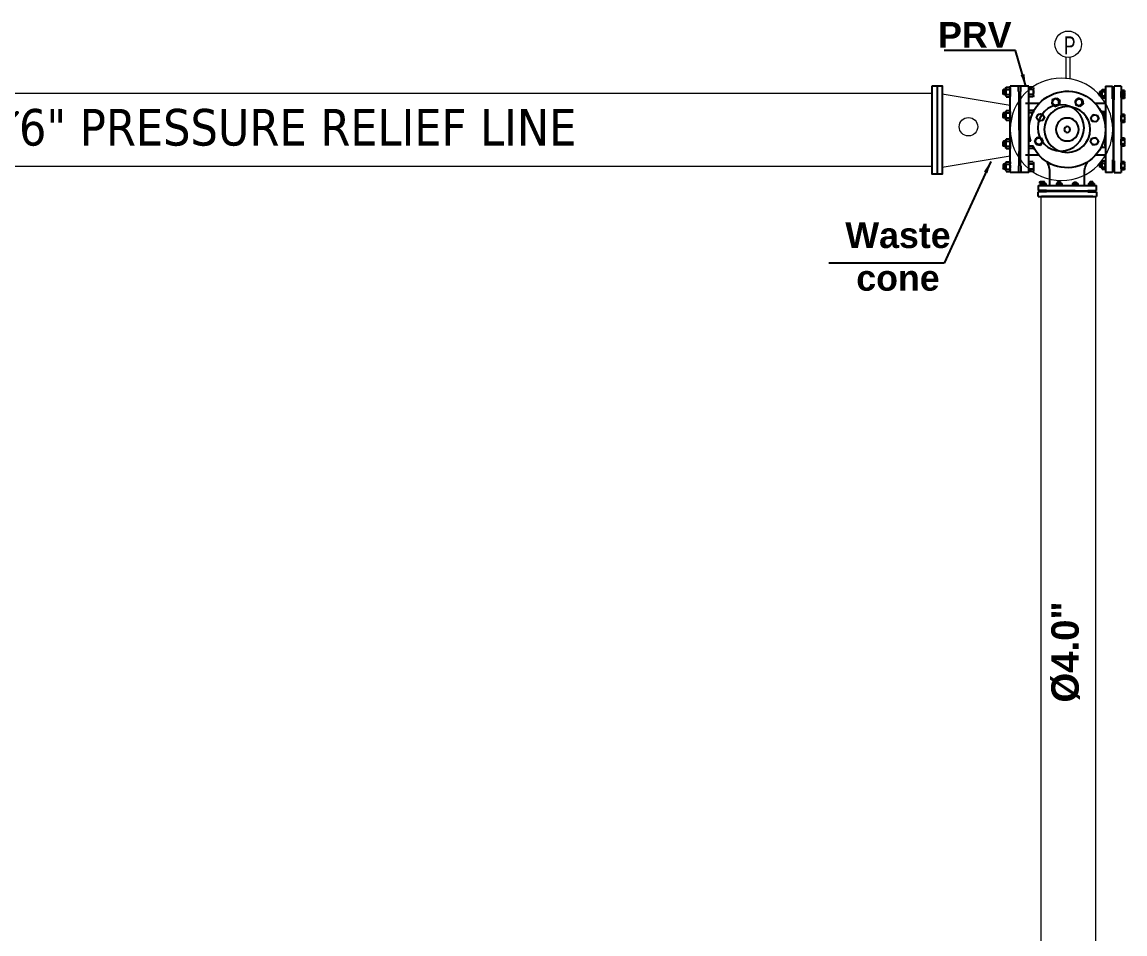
# Model space of a CAD drawing. Header units: inches. Extents: x -98933 to 1585249, y -3352739 to 192771.
# Drawn here: x 58868.8 to 58959.4, y 49863.6 to 49938.4 of the extents above; entities that cross this region are included whole.
import ezdxf
from ezdxf.enums import TextEntityAlignment as Align

# ---------------------------------------------------------------- set-up
doc = ezdxf.new("R2010")
doc.units = ezdxf.units.IN
doc.header["$MEASUREMENT"] = 0
doc.linetypes.add('DASHED', pattern=[0.75, 0.5, -0.25])
doc.layers.get('0').update_dxf_attribs({"lineweight": 0})
for name, color, linetype, lineweight in [('.1', 255, 'Continuous', 18), ('Building', 193, 'Continuous', 0), ('Diamention', 30, 'Continuous', 0), ('DIMINSON', 30, 'Continuous', 5), ('elevetor setion view', 252, 'Continuous', 0), ('HATCH', 252, 'Continuous', 0), ('Hydrant Pipe', 1, 'Continuous', 25), ('Pipe 40 mm', 1, 'Continuous', 25), ('SHEET', 186, 'Continuous', 35), ('wall', 7, 'Continuous', 0)]:
    doc.layers.add(name, color=color, linetype=linetype, lineweight=lineweight)
for name, color, linetype in [('8', 7, 'Continuous'), ('flange', 33, 'Continuous'), ('Layer5', 3, 'Continuous'), ('LAYER6', 7, 'Continuous'), ('pump pipe', 241, 'Continuous'), ('sprinkler head details', 7, 'Continuous'), ('SUPPORT', 145, 'Continuous')]:
    doc.layers.add(name, color=color, linetype=linetype)
doc.styles.get("Standard").update_dxf_attribs({"font": 'arialbd.ttf', "height": 24})
doc.styles.add('style1', font='arial.ttf')
doc.dimstyles.new('STANDARD$7', dxfattribs={"dimscale": 0, "dimtxt": 7, "dimasz": 2, "dimexe": 0.1875, "dimexo": 0.0625, "dimgap": 0.09, "dimtad": 0, "dimtih": 1, "dimtoh": 1, "dimdec": 4, "dimzin": 0, "dimdsep": 46, "dimtxsty": 'Standard', "dimblk": 'DOT', "dimcen": 0.09375, "dimclrt": 256, "dimadec": 0, "dimazin": 0, "dimtfac": 1, "dimtdec": 4, "dimtofl": 0, "dimtmove": 0, "dimatfit": 3, "dimfxl": 1, "dimtolj": 1, "dimtzin": 0, "dimarcsym": 0})

# ---------------------------------------------------------------- blocks, each defined once
blk = doc.blocks.new('_DOT')
at = {"color": 0, "linetype": 'ByBlock'}
blk.add_line((-0.5, 0), (-1, 0), dxfattribs=at)
at = {"color": 0, "linetype": 'ByBlock', "const_width": 0.5}
blk.add_lwpolyline([(-0.25, 0, 1), (0.25, 0, 1)], format="xyb", close=True, dxfattribs=at)
blk = doc.blocks.new('rtg')
at = {"color": 39, "linetype": 'DASHED', "lineweight": 25, "ltscale": 25}
for p, q in [((-2284016.439, 2146882.606, -10433572.318), (-2284016.716, 2146882.392, -10433572.318)), ((-2284016.716, 2146882.392, -10433572.318), (-2284016.669, 2146882.044, -10433572.318)), ((-2284016.115, 2146882.474, -10433572.318), (-2284016.439, 2146882.606, -10433572.318)), ((-2284016.067, 2146882.126, -10433572.318), (-2284016.115, 2146882.474, -10433572.318)), ((-2284016.669, 2146882.044, -10433572.318), (-2284016.344, 2146881.912, -10433572.318)), ((-2284016.344, 2146881.912, -10433572.318), (-2284016.067, 2146882.126, -10433572.318)), ((-2284020.119, 2146880.752, -10433572.318), (-2284019.983, 2146881.075, -10433572.318)), ((-2284019.907, 2146880.473, -10433572.318), (-2284020.119, 2146880.752, -10433572.318)), ((-2284019.983, 2146881.075, -10433572.318), (-2284019.635, 2146881.119, -10433572.318)), ((-2284019.559, 2146880.517, -10433572.318), (-2284019.907, 2146880.473, -10433572.318)), ((-2284019.635, 2146881.119, -10433572.318), (-2284019.423, 2146880.84, -10433572.318)), ((-2284019.423, 2146880.84, -10433572.318), (-2284019.559, 2146880.517, -10433572.318)), ((-2284019.907, 2146879.036, -10433572.318), (-2284020.119, 2146878.757, -10433572.318)), ((-2284020.119, 2146878.757, -10433572.318), (-2284019.983, 2146878.434, -10433572.318)), ((-2284019.983, 2146878.434, -10433572.318), (-2284019.635, 2146878.39, -10433572.318)), ((-2284019.559, 2146878.992, -10433572.318), (-2284019.907, 2146879.036, -10433572.318)), ((-2284019.635, 2146878.39, -10433572.318), (-2284019.423, 2146878.669, -10433572.318)), ((-2284019.423, 2146878.669, -10433572.318), (-2284019.559, 2146878.992, -10433572.318)), ((-2284016.653, 2146877.611, -10433572.318), (-2284016.697, 2146877.263, -10433572.318)), ((-2284016.33, 2146877.747, -10433572.318), (-2284016.653, 2146877.611, -10433572.318)), ((-2284016.051, 2146877.535, -10433572.318), (-2284016.33, 2146877.747, -10433572.318)), ((-2284016.095, 2146877.187, -10433572.318), (-2284016.051, 2146877.535, -10433572.318)), ((-2284018.977, 2146876.73, -10433572.318), (-2284018.977, 2146876.47, -10433572.318)), ((-2284018.358, 2146876.444, -10433572.318), (-2284018.888, 2146876.444, -10433572.318)), ((-2284018.8, 2146876.73, -10433572.318), (-2284018.8, 2146876.47, -10433572.318)), ((-2284018.447, 2146876.581, -10433572.318), (-2284018.447, 2146876.47, -10433572.318)), ((-2284018.27, 2146876.529, -10433572.318), (-2284018.27, 2146876.47, -10433572.318)), ((-2284016.697, 2146877.263, -10433572.318), (-2284016.418, 2146877.051, -10433572.318)), ((-2284016.418, 2146877.051, -10433572.318), (-2284016.095, 2146877.187, -10433572.318)), ((-2284016.381, 2146875.776, -10433572.318), (-2284020.248, 2146875.776, -10433572.318)), ((-2284020.085, 2146875.776, -10433572.318), (-2284014.746, 2146875.776, -10433572.318)), ((-2284020.085, 2146875.776, -10433572.318), (-2284014.746, 2146875.776, -10433572.318)), ((-2284020.085, 2146875.776, -10433572.318), (-2284014.746, 2146875.776, -10433572.318)), ((-2284018.45, 2146875.776, -10433572.318), (-2284014.583, 2146875.776, -10433572.318))]:
    blk.add_line(p, q, dxfattribs=at)
blk.add_ellipse((-2284019.771, 2146880.796, -10433572.318), major_axis=(0.215, -0.215), ratio=1, start_param=3.926991, end_param=10.210176, dxfattribs=at)
at = {"color": 39, "linetype": 'DASHED', "lineweight": 25, "ltscale": 25, "extrusion": (0, 0, -1)}
for centre, major_axis, start_param, end_param in [((-2284019.771, 2146878.713, -10433572.318), (-0.215, -0.215), 3.926991, 10.210176), ((-2284016.374, 2146877.399, -10433572.318), (-0.215, -0.215), 3.926991, 10.210176), ((-2284018.888, 2146876.596, -10433572.318), (0.114, 0.114), 4.916245, 6.079333), ((-2284018.888, 2146876.605, -10433572.318), (0.114, 0.114), 1.774653, 2.93774), ((-2284018.623, 2146877.048, -10433572.318), (0.427, 0.427), 2.059146, 2.653246), ((-2284018.358, 2146876.605, -10433572.318), (0.114, 0.114), 1.774653, 2.93774)]:
    blk.add_ellipse(centre, major_axis=major_axis, ratio=1, start_param=start_param, end_param=end_param, dxfattribs=at)
at = {"layer": '8', "color": 39, "linetype": 'Continuous', "lineweight": 25}
blk.add_line((-2284021.174, 2146876.444, -10433572.318), (-2284013.657, 2146876.444, -10433572.318), dxfattribs=at)
blk.add_line((-2284021.174, 2146876.444, -10433572.318), (-2284013.657, 2146876.444, -10433572.318), dxfattribs=at)
at = {"layer": 'elevetor setion view', "color": 39}
blk.add_circle((-2284017.419, 2146880.273, -5507888.863), 4.468, dxfattribs=at)
at = {"layer": 'elevetor setion view', "color": 39, "lineweight": 25}
blk.add_circle((-2284017.547, 2146880.324, -5507888.863), 2.024, dxfattribs=at)
at = {"layer": 'flange', "color": 39, "lineweight": 25}
for p, q in [((-2284021.002, 2146885.12, -5507888.863), (-2284020.359, 2146885.12, -5507888.863)), ((-2284020.895, 2146885.335, -5507888.863), (-2284020.855, 2146885.374, -5507888.863)), ((-2284020.895, 2146885.12, -5507888.863), (-2284020.895, 2146885.335, -5507888.863)), ((-2284020.466, 2146885.335, -5507888.863), (-2284020.895, 2146885.335, -5507888.863)), ((-2284020.466, 2146885.265, -5507888.863), (-2284020.895, 2146885.265, -5507888.863)), ((-2284020.466, 2146885.195, -5507888.863), (-2284020.895, 2146885.195, -5507888.863)), ((-2284020.466, 2146885.125, -5507888.863), (-2284020.895, 2146885.125, -5507888.863)), ((-2284020.506, 2146885.374, -5507888.863), (-2284020.855, 2146885.374, -5507888.863)), ((-2284020.506, 2146885.3, -5507888.863), (-2284020.855, 2146885.3, -5507888.863)), ((-2284020.506, 2146885.23, -5507888.863), (-2284020.855, 2146885.23, -5507888.863)), ((-2284020.506, 2146885.16, -5507888.863), (-2284020.855, 2146885.16, -5507888.863)), ((-2284020.466, 2146885.335, -5507888.863), (-2284020.506, 2146885.374, -5507888.863)), ((-2284020.466, 2146885.12, -5507888.863), (-2284020.466, 2146885.335, -5507888.863)), ((-2284018.954, 2146885.12, -5507888.863), (-2284018.312, 2146885.12, -5507888.863)), ((-2284018.847, 2146885.341, -5507888.863), (-2284018.808, 2146885.38, -5507888.863)), ((-2284018.847, 2146885.125, -5507888.863), (-2284018.847, 2146885.341, -5507888.863)), ((-2284018.847, 2146885.341, -5507888.863), (-2284018.419, 2146885.341, -5507888.863)), ((-2284018.847, 2146885.271, -5507888.863), (-2284018.419, 2146885.271, -5507888.863)), ((-2284018.847, 2146885.201, -5507888.863), (-2284018.419, 2146885.201, -5507888.863)), ((-2284018.419, 2146885.125, -5507888.863), (-2284018.847, 2146885.125, -5507888.863)), ((-2284018.808, 2146885.38, -5507888.863), (-2284018.459, 2146885.38, -5507888.863)), ((-2284018.807, 2146885.306, -5507888.863), (-2284018.459, 2146885.306, -5507888.863)), ((-2284018.807, 2146885.236, -5507888.863), (-2284018.459, 2146885.236, -5507888.863)), ((-2284018.807, 2146885.166, -5507888.863), (-2284018.459, 2146885.166, -5507888.863)), ((-2284018.419, 2146885.341, -5507888.863), (-2284018.459, 2146885.38, -5507888.863)), ((-2284018.419, 2146885.125, -5507888.863), (-2284018.419, 2146885.341, -5507888.863)), ((-2284016.482, 2146885.12, -5507888.863), (-2284015.84, 2146885.12, -5507888.863)), ((-2284016.375, 2146885.341, -5507888.863), (-2284016.336, 2146885.38, -5507888.863)), ((-2284016.375, 2146885.125, -5507888.863), (-2284016.375, 2146885.341, -5507888.863)), ((-2284016.375, 2146885.341, -5507888.863), (-2284015.947, 2146885.341, -5507888.863)), ((-2284016.375, 2146885.271, -5507888.863), (-2284015.947, 2146885.271, -5507888.863)), ((-2284016.375, 2146885.201, -5507888.863), (-2284015.947, 2146885.201, -5507888.863)), ((-2284015.947, 2146885.125, -5507888.863), (-2284016.375, 2146885.125, -5507888.863)), ((-2284016.336, 2146885.38, -5507888.863), (-2284015.986, 2146885.38, -5507888.863)), ((-2284016.335, 2146885.306, -5507888.863), (-2284015.987, 2146885.306, -5507888.863)), ((-2284016.335, 2146885.236, -5507888.863), (-2284015.987, 2146885.236, -5507888.863)), ((-2284016.335, 2146885.166, -5507888.863), (-2284015.987, 2146885.166, -5507888.863)), ((-2284015.947, 2146885.341, -5507888.863), (-2284015.986, 2146885.38, -5507888.863)), ((-2284015.947, 2146885.125, -5507888.863), (-2284015.947, 2146885.341, -5507888.863)), ((-2284013.847, 2146885.12, -5507888.863), (-2284014.489, 2146885.12, -5507888.863)), ((-2284014.382, 2146885.335, -5507888.863), (-2284014.342, 2146885.374, -5507888.863)), ((-2284014.382, 2146885.12, -5507888.863), (-2284014.382, 2146885.335, -5507888.863)), ((-2284014.382, 2146885.335, -5507888.863), (-2284013.954, 2146885.335, -5507888.863)), ((-2284014.382, 2146885.265, -5507888.863), (-2284013.954, 2146885.265, -5507888.863)), ((-2284014.382, 2146885.195, -5507888.863), (-2284013.954, 2146885.195, -5507888.863)), ((-2284014.382, 2146885.125, -5507888.863), (-2284013.954, 2146885.125, -5507888.863)), ((-2284014.342, 2146885.374, -5507888.863), (-2284013.993, 2146885.374, -5507888.863)), ((-2284014.342, 2146885.3, -5507888.863), (-2284013.993, 2146885.3, -5507888.863)), ((-2284014.342, 2146885.23, -5507888.863), (-2284013.993, 2146885.23, -5507888.863)), ((-2284014.342, 2146885.16, -5507888.863), (-2284013.993, 2146885.16, -5507888.863)), ((-2284013.954, 2146885.335, -5507888.863), (-2284013.993, 2146885.374, -5507888.863)), ((-2284013.954, 2146885.12, -5507888.863), (-2284013.954, 2146885.335, -5507888.863)), ((-2284020.249, 2146884.741, -5507888.863), (-2284021.174, 2146884.741, -5507905.27)), ((-2284013.664, 2146884.741, -5507888.863), (-2284021.174, 2146884.741, -5507888.863)), ((-2284021.174, 2146883.11, -6377996.296), (-2284021.174, 2146884.741, -5507888.863)), ((-2284021.109, 2146885.088, -5507888.863), (-2284021.109, 2146884.773, -5507888.863)), ((-2284021.002, 2146884.741, -5507888.863), (-2284020.359, 2146884.741, -5507888.863)), ((-2284020.895, 2146885.088, -5507888.863), (-2284020.895, 2146884.773, -5507888.863)), ((-2284020.466, 2146885.088, -5507888.863), (-2284020.466, 2146884.773, -5507888.863)), ((-2284020.252, 2146885.088, -5507888.863), (-2284020.252, 2146884.773, -5507888.863)), ((-2284019.061, 2146885.088, -5507888.863), (-2284019.061, 2146884.773, -5507888.863)), ((-2284018.954, 2146884.741, -5507888.863), (-2284018.312, 2146884.741, -5507888.863)), ((-2284018.847, 2146885.088, -5507888.863), (-2284018.847, 2146884.773, -5507888.863)), ((-2284018.419, 2146885.088, -5507888.863), (-2284018.419, 2146884.773, -5507888.863)), ((-2284018.205, 2146885.088, -5507888.863), (-2284018.205, 2146884.773, -5507888.863)), ((-2284016.589, 2146885.088, -5507888.863), (-2284016.589, 2146884.773, -5507888.863)), ((-2284016.482, 2146884.741, -5507888.863), (-2284015.84, 2146884.741, -5507888.863)), ((-2284016.375, 2146885.088, -5507888.863), (-2284016.375, 2146884.773, -5507888.863)), ((-2284015.947, 2146885.088, -5507888.863), (-2284015.947, 2146884.773, -5507888.863)), ((-2284015.733, 2146885.088, -5507888.863), (-2284015.733, 2146884.773, -5507888.863)), ((-2284014.596, 2146885.088, -5507888.863), (-2284014.596, 2146884.773, -5507888.863)), ((-2284013.847, 2146884.741, -5507888.863), (-2284014.489, 2146884.741, -5507888.863)), ((-2284014.382, 2146885.088, -5507888.863), (-2284014.382, 2146884.773, -5507888.863)), ((-2284013.954, 2146885.088, -5507888.863), (-2284013.954, 2146884.773, -5507888.863)), ((-2284013.74, 2146885.088, -5507888.863), (-2284013.74, 2146884.773, -5507888.863)), ((-2284013.663, 2146883.11, -6377993.288), (-2284013.664, 2146884.741, -5507888.863)), ((-2284020.715, 2146884.018, -5507888.863), (-2284021.174, 2146884.018, -5507888.863)), ((-2284020.715, 2146883.831, -5507888.863), (-2284021.174, 2146883.831, -5507888.863)), ((-2284020.715, 2146883.964, -5507888.863), (-2284020.715, 2146884.018, -5507888.863)), ((-2284017.342, 2146883.964, -5507888.863), (-2284020.715, 2146883.964, -5507888.863)), ((-2284020.715, 2146883.884, -5507888.863), (-2284020.715, 2146883.831, -5507888.863)), ((-2284020.715, 2146883.884, -5507888.863), (-2284014.23, 2146883.884, -5507888.863)), ((-2284017.342, 2146883.964, -5507888.863), (-2284014.229, 2146883.964, -5507888.863)), ((-2284014.229, 2146883.964, -5507888.863), (-2284015.479, 2146883.964, -5507888.863)), ((-2284014.23, 2146883.884, -5507888.863), (-2284014.23, 2146883.831, -5507888.863)), ((-2284014.23, 2146883.831, -5507888.863), (-2284013.664, 2146883.831, -5507888.863)), ((-2284014.229, 2146884.018, -5507888.863), (-2284013.664, 2146884.018, -5507888.863)), ((-2284014.229, 2146883.964, -5507888.863), (-2284014.229, 2146884.018, -5507888.863)), ((-2284013.663, 2146883.11, -6377993.288), (-2284021.174, 2146883.11, -5932927.715)), ((-2284021.1, 2146882.747, -5507888.863), (-2284021.1, 2146883.11, -5507888.863)), ((-2284020.351, 2146882.715, -5507888.863), (-2284020.993, 2146882.715, -5507888.863)), ((-2284020.886, 2146882.747, -5507888.863), (-2284020.886, 2146883.11, -5507888.863)), ((-2284020.458, 2146882.747, -5507888.863), (-2284020.458, 2146883.11, -5507888.863)), ((-2284020.244, 2146882.747, -5507888.863), (-2284020.244, 2146883.11, -5507888.863)), ((-2284019.069, 2146882.747, -5507888.863), (-2284019.069, 2146883.11, -5507888.863)), ((-2284018.855, 2146882.747, -5507888.863), (-2284018.855, 2146883.11, -5507888.863)), ((-2284018.736, 2146882.322, -10433572.318), (-2284018.78, 2146881.975, -10433572.318)), ((-2284018.413, 2146882.458, -10433572.318), (-2284018.736, 2146882.322, -10433572.318)), ((-2284018.427, 2146882.947, -5507888.863), (-2284018.427, 2146883.11, -5507888.863)), ((-2284018.134, 2146882.246, -10433572.318), (-2284018.413, 2146882.458, -10433572.318)), ((-2284018.213, 2146883.009, -5507888.863), (-2284018.213, 2146883.11, -5507888.863)), ((-2284018.178, 2146881.898, -10433572.318), (-2284018.134, 2146882.246, -10433572.318)), ((-2284016.692, 2146882.385, -10433572.318), (-2284016.413, 2146882.597, -10433572.318)), ((-2284016.648, 2146882.037, -10433572.318), (-2284016.692, 2146882.385, -10433572.318)), ((-2284016.589, 2146883.007, -5507888.863), (-2284016.589, 2146883.11, -5507888.863)), ((-2284016.413, 2146882.597, -10433572.318), (-2284016.089, 2146882.462, -10433572.318)), ((-2284016.375, 2146882.946, -5507888.863), (-2284016.375, 2146883.11, -5507888.863)), ((-2284016.089, 2146882.462, -10433572.318), (-2284016.045, 2146882.114, -10433572.318)), ((-2284015.947, 2146882.747, -5507888.863), (-2284015.947, 2146883.11, -5507888.863)), ((-2284015.84, 2146882.715, -5507888.863), (-2284015.84, 2146882.715, -5507888.863)), ((-2284015.733, 2146882.747, -5507888.863), (-2284015.733, 2146883.11, -5507888.863)), ((-2284014.583, 2146882.747, -5507888.863), (-2284014.583, 2146883.11, -5507888.863)), ((-2284014.518, 2146882.715, -5507888.863), (-2284013.876, 2146882.715, -5507888.863)), ((-2284014.476, 2146882.715, -5507888.863), (-2284013.834, 2146882.715, -5507888.863)), ((-2284014.369, 2146882.747, -5507888.863), (-2284014.369, 2146883.11, -5507888.863)), ((-2284013.941, 2146882.747, -5507888.863), (-2284013.941, 2146883.11, -5507888.863)), ((-2284013.726, 2146882.747, -5507888.863), (-2284013.726, 2146883.11, -5507888.863)), ((-2284012.508, 2146882.323, -10433572.318), (-2284012.086, 2146882.323, -10433572.318)), ((-2284012.508, 2146882.323, -10433572.318), (-2284012.508, 2146877.223, -10433572.318)), ((-2284012.086, 2146881.585, -10433572.318), (-2284012.086, 2146882.323, -10433572.318)), ((-2284011.977, 2146881.585, -10433572.318), (-2284011.977, 2146882.323, -10433572.318)), ((-2284011.555, 2146882.323, -10433572.318), (-2284011.977, 2146882.323, -10433572.318)), ((-2284011.56, 2146882.323, -10433572.318), (-2284011.56, 2146877.223, -10433572.318)), ((-2284018.78, 2146881.975, -10433572.318), (-2284018.501, 2146881.763, -10433572.318)), ((-2284018.501, 2146881.763, -10433572.318), (-2284018.178, 2146881.898, -10433572.318)), ((-2284016.324, 2146881.902, -10433572.318), (-2284016.648, 2146882.037, -10433572.318)), ((-2284016.045, 2146882.114, -10433572.318), (-2284016.324, 2146881.902, -10433572.318)), ((-2284012.836, 2146882.155, -10433572.318), (-2284012.857, 2146882.133, -10433572.318)), ((-2284012.857, 2146882.133, -10433572.318), (-2284012.857, 2146881.937, -10433572.318)), ((-2284012.836, 2146882.005, -10433572.318), (-2284012.857, 2146881.983, -10433572.318)), ((-2284012.857, 2146881.983, -10433572.318), (-2284012.857, 2146881.787, -10433572.318)), ((-2284012.836, 2146881.915, -10433572.318), (-2284012.857, 2146881.937, -10433572.318)), ((-2284012.836, 2146881.765, -10433572.318), (-2284012.857, 2146881.787, -10433572.318)), ((-2284012.715, 2146882.155, -10433572.318), (-2284012.836, 2146882.155, -10433572.318)), ((-2284012.836, 2146882.155, -10433572.318), (-2284012.836, 2146881.915, -10433572.318)), ((-2284012.836, 2146882.005, -10433572.318), (-2284012.836, 2146881.765, -10433572.318)), ((-2284012.715, 2146882.005, -10433572.318), (-2284012.836, 2146882.005, -10433572.318)), ((-2284012.715, 2146881.915, -10433572.318), (-2284012.836, 2146881.915, -10433572.318)), ((-2284012.715, 2146881.765, -10433572.318), (-2284012.836, 2146881.765, -10433572.318)), ((-2284012.816, 2146881.982, -10433572.318), (-2284012.816, 2146881.787, -10433572.318)), ((-2284012.796, 2146882.005, -10433572.318), (-2284012.796, 2146881.765, -10433572.318)), ((-2284012.777, 2146881.982, -10433572.318), (-2284012.777, 2146881.787, -10433572.318)), ((-2284012.757, 2146882.005, -10433572.318), (-2284012.757, 2146881.765, -10433572.318)), ((-2284012.738, 2146881.982, -10433572.318), (-2284012.738, 2146881.787, -10433572.318)), ((-2284012.718, 2146882.005, -10433572.318), (-2284012.718, 2146881.765, -10433572.318)), ((-2284012.715, 2146881.705, -10433572.318), (-2284012.715, 2146882.065, -10433572.318)), ((-2284012.697, 2146882.125, -10433572.318), (-2284012.52, 2146882.125, -10433572.318)), ((-2284012.697, 2146882.005, -10433572.318), (-2284012.52, 2146882.005, -10433572.318)), ((-2284012.697, 2146881.765, -10433572.318), (-2284012.52, 2146881.765, -10433572.318)), ((-2284012.697, 2146881.645, -10433572.318), (-2284012.52, 2146881.645, -10433572.318)), ((-2284012.503, 2146881.705, -10433572.318), (-2284012.503, 2146882.065, -10433572.318)), ((-2284012.05, 2146881.585, -10433572.318), (-2284012.086, 2146881.585, -10433572.318)), ((-2284012.05, 2146881.695, -10433572.318), (-2284012.013, 2146881.695, -10433572.318)), ((-2284012.05, 2146879.071, -10433572.318), (-2284012.05, 2146881.695, -10433572.318)), ((-2284012.05, 2146881.585, -10433572.318), (-2284012.05, 2146877.961, -10433572.318)), ((-2284012.05, 2146881.585, -10433572.318), (-2284012.05, 2146877.961, -10433572.318)), ((-2284012.013, 2146879.071, -10433572.318), (-2284012.013, 2146881.695, -10433572.318)), ((-2284012.013, 2146881.585, -10433572.318), (-2284011.977, 2146881.585, -10433572.318)), ((-2284012.013, 2146881.585, -10433572.318), (-2284012.013, 2146877.961, -10433572.318)), ((-2284011.56, 2146877.547, -10433572.318), (-2284011.56, 2146882.016, -10433572.318)), ((-2284020.009, 2146881.017, -10433572.318), (-2284020.141, 2146880.693, -10433572.318)), ((-2284020.141, 2146880.693, -10433572.318), (-2284019.927, 2146880.415, -10433572.318)), ((-2284019.662, 2146881.064, -10433572.318), (-2284020.009, 2146881.017, -10433572.318)), ((-2284019.927, 2146880.415, -10433572.318), (-2284019.579, 2146880.463, -10433572.318)), ((-2284019.447, 2146880.787, -10433572.318), (-2284019.662, 2146881.064, -10433572.318)), ((-2284019.579, 2146880.463, -10433572.318), (-2284019.447, 2146880.787, -10433572.318)), ((-2284012.836, 2146880.594, -10433572.318), (-2284012.857, 2146880.572, -10433572.318)), ((-2284012.857, 2146880.572, -10433572.318), (-2284012.857, 2146880.377, -10433572.318)), ((-2284012.836, 2146880.355, -10433572.318), (-2284012.857, 2146880.377, -10433572.318)), ((-2284012.715, 2146880.594, -10433572.318), (-2284012.836, 2146880.594, -10433572.318)), ((-2284012.836, 2146880.594, -10433572.318), (-2284012.836, 2146880.355, -10433572.318)), ((-2284012.715, 2146880.355, -10433572.318), (-2284012.836, 2146880.355, -10433572.318)), ((-2284012.816, 2146880.572, -10433572.318), (-2284012.816, 2146880.377, -10433572.318)), ((-2284012.796, 2146880.594, -10433572.318), (-2284012.796, 2146880.355, -10433572.318)), ((-2284012.777, 2146880.572, -10433572.318), (-2284012.777, 2146880.377, -10433572.318)), ((-2284012.757, 2146880.594, -10433572.318), (-2284012.757, 2146880.355, -10433572.318)), ((-2284012.738, 2146880.572, -10433572.318), (-2284012.738, 2146880.377, -10433572.318)), ((-2284012.718, 2146880.594, -10433572.318), (-2284012.718, 2146880.355, -10433572.318)), ((-2284012.715, 2146880.295, -10433572.318), (-2284012.715, 2146880.654, -10433572.318)), ((-2284012.697, 2146880.714, -10433572.318), (-2284012.52, 2146880.714, -10433572.318)), ((-2284012.697, 2146880.594, -10433572.318), (-2284012.52, 2146880.594, -10433572.318)), ((-2284012.697, 2146880.355, -10433572.318), (-2284012.52, 2146880.355, -10433572.318)), ((-2284012.503, 2146880.295, -10433572.318), (-2284012.503, 2146880.654, -10433572.318)), ((-2284012.05, 2146880.475, -10433572.318), (-2284012.05, 2146877.851, -10433572.318)), ((-2284012.013, 2146880.475, -10433572.318), (-2284012.013, 2146877.851, -10433572.318)), ((-2284012.697, 2146880.235, -10433572.318), (-2284012.52, 2146880.235, -10433572.318)), ((-2284020.014, 2146878.504, -10433572.318), (-2284020.147, 2146878.829, -10433572.318)), ((-2284019.667, 2146878.457, -10433572.318), (-2284020.014, 2146878.504, -10433572.318)), ((-2284019.452, 2146878.734, -10433572.318), (-2284019.667, 2146878.457, -10433572.318)), ((-2284019.585, 2146879.058, -10433572.318), (-2284019.452, 2146878.734, -10433572.318)), ((-2284012.816, 2146879.169, -10433572.318), (-2284012.816, 2146878.974, -10433572.318)), ((-2284012.796, 2146879.191, -10433572.318), (-2284012.796, 2146878.952, -10433572.318)), ((-2284012.777, 2146879.169, -10433572.318), (-2284012.777, 2146878.974, -10433572.318)), ((-2284012.757, 2146879.191, -10433572.318), (-2284012.757, 2146878.952, -10433572.318)), ((-2284012.738, 2146879.169, -10433572.318), (-2284012.738, 2146878.974, -10433572.318)), ((-2284012.718, 2146879.191, -10433572.318), (-2284012.718, 2146878.952, -10433572.318)), ((-2284012.715, 2146878.892, -10433572.318), (-2284012.715, 2146879.251, -10433572.318)), ((-2284012.697, 2146879.311, -10433572.318), (-2284012.52, 2146879.311, -10433572.318)), ((-2284012.697, 2146879.191, -10433572.318), (-2284012.52, 2146879.191, -10433572.318)), ((-2284012.697, 2146878.952, -10433572.318), (-2284012.52, 2146878.952, -10433572.318)), ((-2284012.697, 2146878.832, -10433572.318), (-2284012.52, 2146878.832, -10433572.318)), ((-2284012.503, 2146878.892, -10433572.318), (-2284012.503, 2146879.251, -10433572.318)), ((-2284018.437, 2146877.718, -10433572.318), (-2284018.714, 2146877.504, -10433572.318)), ((-2284018.714, 2146877.504, -10433572.318), (-2284018.666, 2146877.156, -10433572.318)), ((-2284018.112, 2146877.586, -10433572.318), (-2284018.437, 2146877.718, -10433572.318)), ((-2284018.065, 2146877.239, -10433572.318), (-2284018.112, 2146877.586, -10433572.318)), ((-2284012.836, 2146877.781, -10433572.318), (-2284012.857, 2146877.759, -10433572.318)), ((-2284012.857, 2146877.759, -10433572.318), (-2284012.857, 2146877.563, -10433572.318)), ((-2284012.836, 2146877.541, -10433572.318), (-2284012.857, 2146877.563, -10433572.318)), ((-2284012.715, 2146877.781, -10433572.318), (-2284012.836, 2146877.781, -10433572.318)), ((-2284012.836, 2146877.781, -10433572.318), (-2284012.836, 2146877.541, -10433572.318)), ((-2284012.715, 2146877.541, -10433572.318), (-2284012.836, 2146877.541, -10433572.318)), ((-2284012.816, 2146877.759, -10433572.318), (-2284012.816, 2146877.564, -10433572.318)), ((-2284012.796, 2146877.781, -10433572.318), (-2284012.796, 2146877.541, -10433572.318)), ((-2284012.777, 2146877.759, -10433572.318), (-2284012.777, 2146877.564, -10433572.318)), ((-2284012.757, 2146877.781, -10433572.318), (-2284012.757, 2146877.541, -10433572.318)), ((-2284012.738, 2146877.759, -10433572.318), (-2284012.738, 2146877.564, -10433572.318)), ((-2284012.718, 2146877.781, -10433572.318), (-2284012.718, 2146877.541, -10433572.318)), ((-2284012.715, 2146877.481, -10433572.318), (-2284012.715, 2146877.841, -10433572.318)), ((-2284012.697, 2146877.901, -10433572.318), (-2284012.52, 2146877.901, -10433572.318)), ((-2284012.697, 2146877.781, -10433572.318), (-2284012.52, 2146877.781, -10433572.318)), ((-2284012.697, 2146877.541, -10433572.318), (-2284012.52, 2146877.541, -10433572.318)), ((-2284012.697, 2146877.421, -10433572.318), (-2284012.52, 2146877.421, -10433572.318)), ((-2284012.503, 2146877.481, -10433572.318), (-2284012.503, 2146877.841, -10433572.318)), ((-2284012.05, 2146877.961, -10433572.318), (-2284012.086, 2146877.961, -10433572.318)), ((-2284012.086, 2146877.961, -10433572.318), (-2284012.086, 2146877.223, -10433572.318)), ((-2284012.05, 2146877.851, -10433572.318), (-2284012.013, 2146877.851, -10433572.318)), ((-2284012.013, 2146877.961, -10433572.318), (-2284011.977, 2146877.961, -10433572.318)), ((-2284011.977, 2146877.961, -10433572.318), (-2284011.977, 2146877.223, -10433572.318)), ((-2284021.174, 2146876.444, -10433572.318), (-2284021.174, 2146875.83, -10433572.318)), ((-2284020.885, 2146876.73, -10433572.318), (-2284020.885, 2146876.47, -10433572.318)), ((-2284020.267, 2146876.757, -10433572.318), (-2284020.797, 2146876.757, -10433572.318)), ((-2284020.267, 2146876.444, -10433572.318), (-2284020.797, 2146876.444, -10433572.318)), ((-2284020.708, 2146876.935, -10433572.318), (-2284020.676, 2146876.967, -10433572.318)), ((-2284020.708, 2146876.935, -10433572.318), (-2284020.355, 2146876.935, -10433572.318)), ((-2284020.708, 2146876.757, -10433572.318), (-2284020.708, 2146876.935, -10433572.318)), ((-2284020.708, 2146876.877, -10433572.318), (-2284020.355, 2146876.877, -10433572.318)), ((-2284020.708, 2146876.819, -10433572.318), (-2284020.355, 2146876.819, -10433572.318)), ((-2284020.708, 2146876.762, -10433572.318), (-2284020.355, 2146876.762, -10433572.318)), ((-2284020.708, 2146876.73, -10433572.318), (-2284020.708, 2146876.47, -10433572.318)), ((-2284020.676, 2146876.967, -10433572.318), (-2284020.388, 2146876.967, -10433572.318)), ((-2284020.676, 2146876.906, -10433572.318), (-2284020.388, 2146876.906, -10433572.318)), ((-2284020.676, 2146876.848, -10433572.318), (-2284020.388, 2146876.848, -10433572.318)), ((-2284020.676, 2146876.79, -10433572.318), (-2284020.388, 2146876.79, -10433572.318)), ((-2284020.355, 2146876.935, -10433572.318), (-2284020.388, 2146876.967, -10433572.318)), ((-2284020.355, 2146876.757, -10433572.318), (-2284020.355, 2146876.935, -10433572.318)), ((-2284020.355, 2146876.73, -10433572.318), (-2284020.355, 2146876.47, -10433572.318)), ((-2284020.178, 2146876.73, -10433572.318), (-2284020.178, 2146876.47, -10433572.318)), ((-2284018.666, 2146877.156, -10433572.318), (-2284018.342, 2146877.024, -10433572.318)), ((-2284018.342, 2146877.024, -10433572.318), (-2284018.065, 2146877.239, -10433572.318)), ((-2284016.561, 2146876.529, -10433572.318), (-2284016.561, 2146876.47, -10433572.318)), ((-2284015.942, 2146876.444, -10433572.318), (-2284016.473, 2146876.444, -10433572.318)), ((-2284016.384, 2146876.581, -10433572.318), (-2284016.384, 2146876.47, -10433572.318)), ((-2284015.942, 2146876.757, -10433572.318), (-2284015.949, 2146876.757, -10433572.318)), ((-2284015.854, 2146876.73, -10433572.318), (-2284015.854, 2146876.47, -10433572.318)), ((-2284014.657, 2146876.73, -10433572.318), (-2284014.657, 2146876.47, -10433572.318)), ((-2284014.038, 2146876.757, -10433572.318), (-2284014.568, 2146876.757, -10433572.318)), ((-2284014.038, 2146876.444, -10433572.318), (-2284014.568, 2146876.444, -10433572.318)), ((-2284014.48, 2146876.935, -10433572.318), (-2284014.447, 2146876.967, -10433572.318)), ((-2284014.48, 2146876.935, -10433572.318), (-2284014.127, 2146876.935, -10433572.318)), ((-2284014.48, 2146876.757, -10433572.318), (-2284014.48, 2146876.935, -10433572.318)), ((-2284014.48, 2146876.877, -10433572.318), (-2284014.127, 2146876.877, -10433572.318)), ((-2284014.48, 2146876.819, -10433572.318), (-2284014.127, 2146876.819, -10433572.318)), ((-2284014.48, 2146876.762, -10433572.318), (-2284014.127, 2146876.762, -10433572.318)), ((-2284014.48, 2146876.73, -10433572.318), (-2284014.48, 2146876.47, -10433572.318)), ((-2284014.447, 2146876.967, -10433572.318), (-2284014.159, 2146876.967, -10433572.318)), ((-2284014.447, 2146876.906, -10433572.318), (-2284014.159, 2146876.906, -10433572.318)), ((-2284014.447, 2146876.848, -10433572.318), (-2284014.159, 2146876.848, -10433572.318)), ((-2284014.447, 2146876.79, -10433572.318), (-2284014.159, 2146876.79, -10433572.318)), ((-2284014.127, 2146876.935, -10433572.318), (-2284014.159, 2146876.967, -10433572.318)), ((-2284014.127, 2146876.757, -10433572.318), (-2284014.127, 2146876.935, -10433572.318)), ((-2284014.127, 2146876.73, -10433572.318), (-2284014.127, 2146876.47, -10433572.318)), ((-2284013.95, 2146876.73, -10433572.318), (-2284013.95, 2146876.47, -10433572.318)), ((-2284013.657, 2146875.83, -10433572.318), (-2284013.657, 2146876.444, -10433572.318)), ((-2284012.086, 2146877.223, -10433572.318), (-2284012.503, 2146877.223, -10433572.318)), ((-2284011.977, 2146877.223, -10433572.318), (-2284011.56, 2146877.223, -10433572.318)), ((-2284020.085, 2146875.83, -10433572.318), (-2284021.174, 2146875.83, -10433572.318)), ((-2284021.173, 2146875.056, -10433572.318), (-2284021.173, 2146875.67, -10433572.318)), ((-2284020.007, 2146875.67, -10433572.318), (-2284021.173, 2146875.67, -10433572.318)), ((-2284020.248, 2146875.723, -10433572.318), (-2284020.248, 2146875.776, -10433572.318)), ((-2284016.303, 2146875.723, -10433572.318), (-2284020.248, 2146875.723, -10433572.318)), ((-2284016.303, 2146875.776, -10433572.318), (-2284020.169, 2146875.776, -10433572.318)), ((-2284020.085, 2146875.776, -10433572.318), (-2284020.085, 2146875.83, -10433572.318)), ((-2284020.007, 2146875.776, -10433572.318), (-2284014.667, 2146875.776, -10433572.318)), ((-2284020.007, 2146875.723, -10433572.318), (-2284020.007, 2146875.67, -10433572.318)), ((-2284020.007, 2146875.723, -10433572.318), (-2284014.667, 2146875.723, -10433572.318)), ((-2284020.007, 2146875.723, -10433572.318), (-2284014.667, 2146875.723, -10433572.318)), ((-2284018.372, 2146875.776, -10433572.318), (-2284014.505, 2146875.776, -10433572.318)), ((-2284018.372, 2146875.723, -10433572.318), (-2284014.505, 2146875.723, -10433572.318)), ((-2284014.746, 2146875.776, -10433572.318), (-2284014.746, 2146875.83, -10433572.318)), ((-2284014.746, 2146875.83, -10433572.318), (-2284013.657, 2146875.83, -10433572.318)), ((-2284014.667, 2146875.723, -10433572.318), (-2284014.667, 2146875.67, -10433572.318)), ((-2284014.667, 2146875.67, -10433572.318), (-2284013.66, 2146875.67, -10433572.318)), ((-2284014.505, 2146875.723, -10433572.318), (-2284014.505, 2146875.776, -10433572.318)), ((-2284013.66, 2146875.67, -10433572.318), (-2284013.66, 2146875.056, -10433572.318)), ((-2284021.173, 2146875.056, -10433572.318), (-2284013.66, 2146875.056, -10433572.318)), ((-2284020.803, 2146874.769, -10433572.318), (-2284020.803, 2146875.029, -10433572.318)), ((-2284020.184, 2146875.056, -10433572.318), (-2284020.715, 2146875.056, -10433572.318)), ((-2284020.626, 2146874.769, -10433572.318), (-2284020.626, 2146875.029, -10433572.318)), ((-2284020.626, 2146874.974, -10423003.822), (-2284020.626, 2146874.796, -10423003.822)), ((-2284020.626, 2146874.911, -10423003.822), (-2284020.273, 2146874.911, -10423003.822)), ((-2284020.626, 2146874.853, -10423003.822), (-2284020.273, 2146874.853, -10423003.822)), ((-2284020.626, 2146874.796, -10423003.822), (-2284020.594, 2146874.764, -10423003.822)), ((-2284020.626, 2146874.796, -10423003.822), (-2284020.273, 2146874.796, -10423003.822)), ((-2284020.594, 2146874.764, -10423003.822), (-2284020.305, 2146874.764, -10423003.822)), ((-2284020.593, 2146874.882, -10423003.822), (-2284020.306, 2146874.882, -10423003.822)), ((-2284020.593, 2146874.825, -10423003.822), (-2284020.306, 2146874.825, -10423003.822)), ((-2284020.273, 2146874.796, -10423003.822), (-2284020.305, 2146874.764, -10423003.822)), ((-2284020.273, 2146874.769, -10433572.318), (-2284020.273, 2146875.029, -10433572.318)), ((-2284020.273, 2146874.974, -10423003.822), (-2284020.273, 2146874.796, -10423003.822)), ((-2284020.096, 2146874.769, -10433572.318), (-2284020.096, 2146875.029, -10433572.318)), ((-2284018.725, 2146874.769, -10433572.318), (-2284018.725, 2146875.029, -10433572.318)), ((-2284018.106, 2146875.056, -10433572.318), (-2284018.636, 2146875.056, -10433572.318)), ((-2284018.548, 2146874.769, -10433572.318), (-2284018.548, 2146875.029, -10433572.318)), ((-2284018.194, 2146874.769, -10433572.318), (-2284018.194, 2146875.029, -10433572.318)), ((-2284018.018, 2146874.769, -10433572.318), (-2284018.018, 2146875.029, -10433572.318)), ((-2284016.657, 2146874.769, -10433572.318), (-2284016.657, 2146875.029, -10433572.318)), ((-2284016.039, 2146875.056, -10433572.318), (-2284016.569, 2146875.056, -10433572.318)), ((-2284016.48, 2146874.769, -10433572.318), (-2284016.48, 2146875.029, -10433572.318)), ((-2284016.127, 2146874.769, -10433572.318), (-2284016.127, 2146875.029, -10433572.318)), ((-2284015.95, 2146874.769, -10433572.318), (-2284015.95, 2146875.029, -10433572.318)), ((-2284014.579, 2146874.769, -10433572.318), (-2284014.579, 2146875.029, -10433572.318)), ((-2284013.96, 2146875.056, -10433572.318), (-2284014.49, 2146875.056, -10433572.318)), ((-2284014.402, 2146874.769, -10433572.318), (-2284014.402, 2146875.029, -10433572.318)), ((-2284014.049, 2146874.769, -10433572.318), (-2284014.049, 2146875.029, -10433572.318)), ((-2284013.872, 2146874.769, -10433572.318), (-2284013.872, 2146875.029, -10433572.318))]:
    blk.add_line(p, q, dxfattribs=at)
for centre, radius, start, end in [((-2284021.002, 2146884.925, -5507888.863), 0.195, 56.68011, 123.32011), ((-2284020.68, 2146884.389, -5507888.863), 0.731, 72.9804, 107.0198), ((-2284020.359, 2146884.925, -5507888.863), 0.195, 56.68011, 123.32011), ((-2284018.954, 2146884.925, -5507888.863), 0.195, 56.68011, 123.32011), ((-2284018.633, 2146884.389, -5507888.863), 0.731, 72.9804, 107.0198), ((-2284018.312, 2146884.925, -5507888.863), 0.195, 56.68011, 123.32011), ((-2284016.482, 2146884.925, -5507888.863), 0.195, 56.68011, 123.32011), ((-2284016.161, 2146884.389, -5507888.863), 0.731, 72.9804, 107.0198), ((-2284015.84, 2146884.925, -5507888.863), 0.195, 56.68011, 123.32011), ((-2284014.489, 2146884.925, -5507888.863), 0.195, 56.67989, 123.31989), ((-2284014.168, 2146884.389, -5507888.863), 0.731, 72.9802, 107.0196), ((-2284013.847, 2146884.925, -5507888.863), 0.195, 56.67989, 123.31989), ((-2284021.002, 2146884.935, -5507888.863), 0.195, 236.68011, 303.32011), ((-2284020.68, 2146885.472, -5507888.863), 0.731, 252.9804, 287.0198), ((-2284020.359, 2146884.935, -5507888.863), 0.195, 236.68011, 303.32011), ((-2284020.359, 2146884.935, -5507888.863), 0.195, 236.68011, 296.56905), ((-2284018.954, 2146884.935, -5507888.863), 0.195, 236.68011, 303.32011), ((-2284018.633, 2146885.472, -5507888.863), 0.731, 252.9804, 287.0198), ((-2284018.312, 2146884.935, -5507888.863), 0.195, 236.68011, 303.32011), ((-2284018.312, 2146884.935, -5507888.863), 0.195, 236.68011, 296.56905), ((-2284016.482, 2146884.935, -5507888.863), 0.195, 236.68011, 303.32011), ((-2284016.161, 2146885.472, -5507888.863), 0.731, 252.9804, 287.0198), ((-2284015.84, 2146884.935, -5507888.863), 0.195, 236.68011, 303.32011), ((-2284015.84, 2146884.935, -5507888.863), 0.195, 236.68011, 296.56905), ((-2284014.489, 2146884.935, -5507888.863), 0.195, 236.67989, 303.31989), ((-2284014.489, 2146884.935, -5507888.863), 0.195, 243.43095, 303.31989), ((-2284014.168, 2146885.472, -5507888.863), 0.731, 252.9802, 287.0196), ((-2284013.847, 2146884.935, -5507888.863), 0.195, 236.67989, 303.31989), ((-2284020.993, 2146882.91, -5507888.863), 0.195, 236.67989, 303.31989), ((-2284020.672, 2146883.447, -5507888.863), 0.731, 252.9802, 287.0196), ((-2284020.351, 2146882.91, -5507888.863), 0.195, 236.67989, 303.31989), ((-2284018.962, 2146882.91, -5507888.863), 0.195, 236.67989, 303.31989), ((-2284015.84, 2146882.91, -5507888.863), 0.195, 236.67989, 303.31989), ((-2284014.476, 2146882.91, -5507888.863), 0.195, 236.67989, 303.31989), ((-2284014.155, 2146883.447, -5507888.863), 0.731, 252.98017, 287.01958), ((-2284013.834, 2146882.91, -5507888.863), 0.195, 236.67989, 303.31989), ((-2284012.606, 2146882.065, -10433572.318), 0.109, 146.68011, 213.32011), ((-2284012.305, 2146881.885, -10433572.318), 0.41, 162.9804, 197.0198), ((-2284012.606, 2146881.705, -10433572.318), 0.109, 146.68011, 213.32011), ((-2284012.612, 2146882.065, -10433572.318), 0.109, 326.68011, 33.32011), ((-2284012.912, 2146881.885, -10433572.318), 0.41, 342.9804, 17.0198), ((-2284012.612, 2146881.705, -10433572.318), 0.109, 326.68011, 33.32011), ((-2284012.606, 2146880.654, -10433572.318), 0.109, 146.68011, 213.32011), ((-2284012.305, 2146880.474, -10433572.318), 0.41, 162.9804, 197.0198), ((-2284012.606, 2146880.295, -10433572.318), 0.109, 146.68011, 213.32011), ((-2284012.612, 2146880.654, -10433572.318), 0.109, 326.68011, 33.32011), ((-2284012.912, 2146880.474, -10433572.318), 0.41, 342.9804, 17.0198), ((-2284012.612, 2146880.295, -10433572.318), 0.109, 326.68011, 33.32011), ((-2284012.606, 2146879.251, -10433572.318), 0.109, 146.68011, 213.32011), ((-2284012.305, 2146879.072, -10433572.318), 0.41, 162.9804, 197.0198), ((-2284012.606, 2146878.892, -10433572.318), 0.109, 146.68011, 213.32011), ((-2284012.612, 2146879.251, -10433572.318), 0.109, 326.68011, 33.32011), ((-2284012.912, 2146879.072, -10433572.318), 0.41, 342.9804, 17.0198), ((-2284012.612, 2146878.892, -10433572.318), 0.109, 326.68011, 33.32011), ((-2284012.606, 2146877.841, -10433572.318), 0.109, 146.68011, 213.32011), ((-2284012.305, 2146877.661, -10433572.318), 0.41, 162.9804, 197.0198), ((-2284012.606, 2146877.481, -10433572.318), 0.109, 146.68011, 213.32011), ((-2284012.612, 2146877.841, -10433572.318), 0.109, 326.68011, 33.32011), ((-2284012.912, 2146877.661, -10433572.318), 0.41, 342.9804, 17.0198), ((-2284012.612, 2146877.481, -10433572.318), 0.109, 326.68011, 33.32011)]:
    blk.add_arc(centre, radius, start, end, dxfattribs=at)
at = {"layer": 'flange', "color": 39, "lineweight": 25, "extrusion": (0, 0, -1)}
for centre, major_axis, start_param, end_param in [((-2284018.457, 2146882.11, -10433572.318), (0.215, -0.215), 5.497787, 11.780972), ((-2284016.392, 2146882.259, -10433572.318), (-0.215, -0.215), 3.926991, 10.210176), ((-2284016.368, 2146882.249, -10433572.318), (0.215, -0.215), 5.497787, 11.780972), ((-2284019.794, 2146880.74, -10433572.318), (0.215, -0.215), 5.497787, 11.780972), ((-2284018.389, 2146877.371, -10433572.318), (-0.215, -0.215), 3.926991, 10.210176), ((-2284020.797, 2146876.596, -10433572.318), (0.114, -0.114), 3.345449, 4.508536), ((-2284020.797, 2146876.605, -10433572.318), (0.114, -0.114), 0.203856, 1.366944), ((-2284020.532, 2146876.153, -10433572.318), (0.427, -0.427), 3.629943, 4.224042), ((-2284020.532, 2146877.048, -10433572.318), (0.427, 0.427), 2.059146, 2.653246), ((-2284020.267, 2146876.596, -10433572.318), (0.114, -0.114), 3.345449, 4.508536), ((-2284020.267, 2146876.605, -10433572.318), (0.114, -0.114), 0.203856, 1.366944), ((-2284016.473, 2146876.605, -10433572.318), (0.114, 0.114), 1.774653, 2.93774), ((-2284016.207, 2146877.048, -10433572.318), (0.427, -0.427), 0.48835, 1.08245), ((-2284015.942, 2146876.605, -10433572.318), (0.114, 0.114), 1.774653, 2.93774), ((-2284015.942, 2146876.596, -10433572.318), (0.114, 0.114), 5.457172, 6.079333), ((-2284014.568, 2146876.596, -10433572.318), (0.114, -0.114), 3.345449, 4.508536), ((-2284014.568, 2146876.605, -10433572.318), (0.114, -0.114), 0.203856, 1.366944), ((-2284014.303, 2146876.153, -10433572.318), (0.427, 0.427), 5.200739, 5.794839), ((-2284014.303, 2146877.048, -10433572.318), (0.427, -0.427), 0.48835, 1.08245), ((-2284014.038, 2146876.596, -10433572.318), (0.114, -0.114), 3.345449, 4.508536), ((-2284014.038, 2146876.605, -10433572.318), (0.114, 0.114), 1.774653, 2.93774), ((-2284020.715, 2146874.895, -10433572.318), (0.114, 0.114), 4.916242, 6.079329), ((-2284020.715, 2146874.904, -10433572.318), (0.114, 0.114), 1.774649, 2.937736), ((-2284020.45, 2146874.452, -10433572.318), (0.427, -0.427), 3.629939, 4.224039), ((-2284020.45, 2146875.346, -10433572.318), (0.427, -0.427), 0.488347, 1.082446), ((-2284020.184, 2146874.895, -10433572.318), (0.114, 0.114), 4.916242, 6.079329), ((-2284020.184, 2146874.904, -10433572.318), (0.114, 0.114), 1.774649, 2.937736), ((-2284018.636, 2146874.895, -10433572.318), (0.114, 0.114), 4.916242, 6.079329), ((-2284018.636, 2146874.904, -10433572.318), (0.114, 0.114), 1.774649, 2.937736), ((-2284018.371, 2146874.452, -10433572.318), (0.427, -0.427), 3.629939, 4.224039), ((-2284018.371, 2146875.346, -10433572.318), (0.427, 0.427), 2.059143, 2.653243), ((-2284018.106, 2146874.895, -10433572.318), (0.114, -0.114), 3.345445, 4.508533), ((-2284018.106, 2146874.904, -10433572.318), (0.114, -0.114), 0.203853, 1.36694), ((-2284016.569, 2146874.895, -10433572.318), (0.114, 0.114), 4.916242, 6.079329), ((-2284016.569, 2146874.904, -10433572.318), (0.114, 0.114), 1.774649, 2.937736), ((-2284016.304, 2146874.452, -10433572.318), (0.427, -0.427), 3.629939, 4.224039), ((-2284016.304, 2146875.346, -10433572.318), (0.427, -0.427), 0.488347, 1.082446), ((-2284016.039, 2146874.895, -10433572.318), (0.114, 0.114), 4.916242, 6.079329), ((-2284016.039, 2146874.904, -10433572.318), (0.114, 0.114), 1.774649, 2.937736), ((-2284014.49, 2146874.895, -10433572.318), (0.114, 0.114), 4.916242, 6.079329), ((-2284014.49, 2146874.904, -10433572.318), (0.114, 0.114), 1.774649, 2.937736), ((-2284014.225, 2146874.452, -10433572.318), (0.427, 0.427), 5.200736, 5.794835), ((-2284014.225, 2146875.346, -10433572.318), (0.427, -0.427), 0.488347, 1.082446), ((-2284013.96, 2146874.895, -10433572.318), (0.114, 0.114), 4.916242, 6.079329), ((-2284013.96, 2146874.904, -10433572.318), (0.114, 0.114), 1.774649, 2.937736)]:
    blk.add_ellipse(centre, major_axis=major_axis, ratio=1, start_param=start_param, end_param=end_param, dxfattribs=at)
at = {"layer": 'flange', "color": 39, "lineweight": 25}
blk.add_ellipse((-2284019.8, 2146878.781, -10433572.318), major_axis=(-0.215, -0.215), ratio=1, start_param=5.497787, end_param=11.780972, dxfattribs=at)
at = {"layer": 'HATCH', "color": 39, "lineweight": 25, "ltscale": 0.5}
blk.add_line((-2284011.56, 2146881.65, -10433572.318), (-2284011.56, 2146877.912, -10433572.318), dxfattribs=at)
at = {"layer": 'pump pipe', "color": 39, "lineweight": 25}
for p, q in [((-2284019.7, 2146883.429, -5802045.434), (-2284019.7, 2146882.193, -6392358.874)), ((-2284015.206, 2146883.429, -5804730.74), (-2284015.206, 2146882.283, -6357210.702)), ((-2284012.508, 2146881.29, -10433572.318), (-2284013.576, 2146881.29, -10433572.318)), ((-2284012.508, 2146878.256, -10433572.318), (-2284013.576, 2146878.256, -10433572.318)), ((-2284019.7, 2146877.349, -8704989.322), (-2284019.7, 2146876.444, -9136968.794)), ((-2284015.206, 2146877.259, -8777391.521), (-2284015.206, 2146876.444, -9170084.422))]:
    blk.add_line(p, q, dxfattribs=at)
for radius in [2.002, 1.001, 0.255]:
    blk.add_circle((-2284017.404, 2146879.771, -10433572.318), radius, dxfattribs=at)
blk.add_arc((-2284017.404, 2146879.771, -10433572.318), 3.337, 72.04686, 64.11986, dxfattribs=at)
at = {"layer": 'pump pipe', "color": 39, "lineweight": 25, "extrusion": (0, 0, -1)}
blk.add_ellipse((-2284013.712, 2146882.751, -10433572.318), major_axis=(-1.037, 1.037), ratio=1, start_param=3.834251, end_param=4.577122, dxfattribs=at)
at = {"layer": 'pump pipe', "color": 39, "lineweight": 25}
blk.add_ellipse((-2284013.712, 2146876.795, -10433572.318), major_axis=(-1.037, -1.037), ratio=1, start_param=3.834251, end_param=4.577122, dxfattribs=at)
at = {"layer": 'SUPPORT', "color": 39, "linetype": 'Continuous', "lineweight": 25}
blk.add_line((-2284020.198, 2146881.816, -2173227.805), (-2284020.198, 2146881.816, -2173227.805), dxfattribs=at)

msp = doc.modelspace()

# ---------------------------------------------------------------- linework, layer by layer
at = {"layer": '.1', "color": 1, "ltscale": 20}
msp.add_circle((58946.514, 49929.812), 0.757, dxfattribs=at)
at = {"color": 1, "ltscale": 20}
for p, q in [((58943.528, 49932.541, 4630819.597), (58816.856, 49932.541, 4630819.597)), ((58943.528, 49926.541, 4630819.597), (58816.856, 49926.541, 4630819.597)), ((58952.441, 49924.092), (58952.441, 49845.745)), ((58956.941, 49924.092), (58956.941, 49845.745))]:
    msp.add_line(p, q, dxfattribs=at)
at = {"layer": 'Building', "color": 6, "lineweight": 25, "elevation": 4630819.597}
for points in [[(58943.528, 49933.16), (58944.341, 49933.16), (58944.341, 49925.922), (58943.528, 49925.922)], [(58943.528, 49933.16), (58943.934, 49933.16), (58943.934, 49925.922), (58943.528, 49925.922)]]:
    msp.add_lwpolyline(points, close=True, dxfattribs=at)
at = {"layer": 'DIMINSON', "color": 1, "lineweight": 5, "ltscale": 3}
for p, q in [((58949.947, 49931.565, 4630819.597), (58944.341, 49932.48, 4630819.597)), ((58949.947, 49927.395, 4630819.597), (58944.341, 49926.48, 4630819.597))]:
    msp.add_line(p, q, dxfattribs=at)
at = {"layer": 'Hydrant Pipe', "lineweight": 5}
for p, q in [((58954.539, 49933.741, 4630819.597), (58954.539, 49935.51, 4630819.597)), ((58954.851, 49933.741, 4630819.597), (58954.851, 49935.51, 4630819.597))]:
    msp.add_line(p, q, dxfattribs=at)
at = {"layer": 'LAYER6', "color": 1, "lineweight": 5}
msp.add_circle((58954.696, 49936.582, 4630819.597), 1.084, dxfattribs=at)

# ---------------------------------------------------------------- block references
at = {"layer": 'sprinkler head details', "color": 3, "lineweight": 5, "xscale": -0.9401374731969554, "yscale": 0.9401374732842669, "zscale": 0.9401374731911347, "rotation": 90}
msp.add_blockref('rtg', (2077316.742, -2097360.765, 9808992.316), dxfattribs=at)

# ---------------------------------------------------------------- texts
at = {"layer": 'Diamention', "lineweight": 5, "insert": (58953.311, 49882.563), "char_height": 2.25, "width": 9.90635, "attachment_point": 1, "rotation": 90}
msp.add_mtext('%%C4.0" ', dxfattribs=at)
at = {"layer": 'Layer5', "lineweight": 5, "style": 'style1', "width": 0.7}
msp.add_text('P', height=1.481, dxfattribs=at).set_placement((58954.815, 49935.741, 4630819.597), align=Align.CENTER)
at = {"layer": 'SHEET', "color": 0, "lineweight": 5, "char_height": 2.1, "width": 9.90381, "attachment_point": 8}
for s, insert in [('PRV', (58947.031, 49936.301, 2622845.375)), ('Waste cone', (58940.728, 49916.329, -2007974.222))]:
    msp.add_mtext(s, dxfattribs=dict(at, insert=insert))
at = {"layer": 'wall', "color": 39, "lineweight": 5, "insert": (58865.989, 49928.213, -0.002), "char_height": 3, "width": 56.27538, "attachment_point": 7}
msp.add_mtext('{\\fISOCPEUR|b0|i0|c0|p34;\\C30;%%C\\fTahoma|b0|i0|c0|p34;6" PRESSURE RELIEF LINE}', dxfattribs=at)

# ---------------------------------------------------------------- leaders
at = {"layer": 'Pipe 40 mm', "color": 1, "lineweight": 5}
for points in [[(58951.224, 49933.13, 4630819.597), (58950.38, 49936.076, 4630819.597), (58944.515, 49936.076, 4630819.597)], [(58948.342, 49926.968), (58944.517, 49918.63), (58935.052, 49918.63)]]:
    msp.add_leader(points, dimstyle='STANDARD$7', override={"dimscale": 1, "dimtxt": 8, "dimasz": 1, "dimexe": 5, "dimexo": 6, "dimtih": 0, "dimtoh": 0, "dimcen": 0, "dimclrd": 253, "dimclre": 253, "dimclrt": 30, "dimfxl": 2, "dimfxlon": 1, "dimtfill": 2, "dimarcsym": 1}, dxfattribs=at)

doc.saveas('drawing.dxf')
